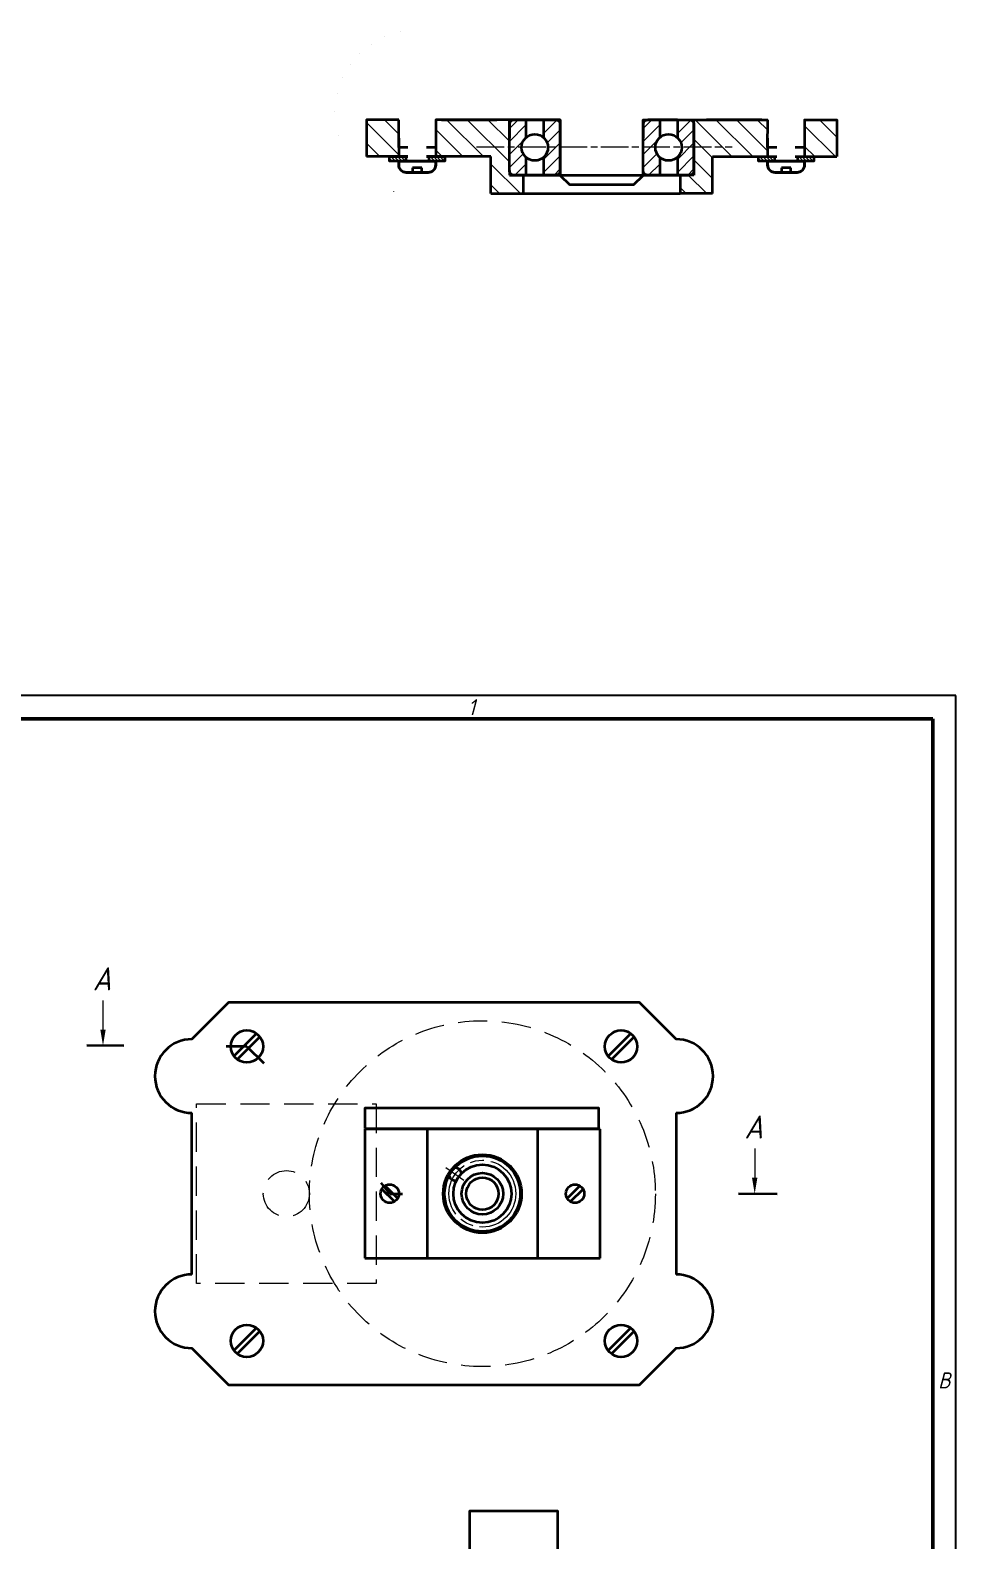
# Model space of a CAD drawing. Header units: millimetres. Extents: x -1657 to 2092, y -1414 to 1302.
# Drawn here: x 1378.6 to 1579.3, y -1003.4 to -676.1 of the extents above; entities that cross this region are included whole.
import ezdxf
from ezdxf.enums import TextEntityAlignment as Align

# ---------------------------------------------------------------- set-up
doc = ezdxf.new("R2010")
doc.units = ezdxf.units.MM
for name, pattern in [('AM_ISO08W050', [18, 12, -1.5, 3, -1.5]), ('AM_ISO08W050x2', [9, 6, -0.75, 1.5, -0.75]), ('HIDDEN', [9.525, 6.35, -3.175])]:
    doc.linetypes.add(name, pattern=pattern)
for name, color, linetype, lineweight in [('AM_5', 3, 'Continuous', 15), ('AM_7', 4, 'AM_ISO08W050', 15), ('AM_8', 1, 'Continuous', 15), ('AM_BOR', 7, 'Continuous', 35), ('окружности', 100, 'HIDDEN', 15), ('основные', 7, 'Continuous', 35)]:
    doc.layers.add(name, color=color, linetype=linetype, lineweight=lineweight)
doc.styles.add('ACGOSTTS', font='geniso.shx', dxfattribs={"oblique": 15})
doc.styles.get("Standard").update_dxf_attribs({"font": 'geniso.shx', "oblique": 15})
pattern_1 = [(45, (590.3725, -1351.8877), (-1.4142136, 1.4142136), [])]
pattern_2 = [(45, (619.3725, -1351.8877), (-1.4142136, 1.4142136), [])]
pattern_3 = [(135, (1722.8955, -1026.1243), (-0.3535534, -0.3535534), [])]
pattern_4 = [(135, (1802.87456, -1026.1428), (-0.3535534, -0.3535534), [])]

# ---------------------------------------------------------------- blocks, each defined once
blk = doc.blocks.new('GOST_A1_LANDSCAPE')
at = {"layer": 'AM_BOR', "color": 1, "lineweight": 25}
for p, q in [((841, 594), (0, 594)), ((841, 0), (841, 594))]:
    blk.add_line(p, q, dxfattribs=at)
at = {"layer": 'AM_BOR', "color": 7, "lineweight": 50}
for p, q in [((836, 589), (20, 589)), ((836, 5), (836, 589))]:
    blk.add_line(p, q, dxfattribs=at)
at = {"layer": 'AM_BOR', "color": 1, "lineweight": 25, "style": 'ACGOSTTS', "oblique": 15}
for s, p in [('1', (736, 591.5)), ('B', (838.5, 445.5))]:
    blk.add_text(s, height=3.5, dxfattribs=at).set_placement(p, align=Align.MIDDLE_CENTER)

msp = doc.modelspace()

# ---------------------------------------------------------------- hatches: boundary and pattern name
at = {"layer": 'AM_8'}
h = msp.add_hatch(dxfattribs=at)
h.set_pattern_fill('ANSI31', color=256, angle=90, style=0)
h.set_pattern_definition([(135, (1802.8746, -769.0605), (-2.245064, -2.245064), [])])
h.paths.add_polyline_path([(1525.227, -695.479), (1522.494, -695.479), (1522.494, -706.479), (1522.494, -707.479), (1521.494, -707.479), (1519.894, -707.479), (1519.504, -707.479), (1519.504, -711.479), (1526.504, -711.479), (1526.497, -703.479), (1538.484, -703.479), (1538.484, -702.479), (1538.484, -702.479), (1538.51, -695.479), (1532.508, -695.479)])
h.paths.add_polyline_path([(1546.484, -695.479), (1546.484, -702.479), (1546.484, -703.479), (1553.494, -703.479), (1553.494, -695.479)])
h.paths.add_polyline_path([(1466.505, -695.479), (1466.505, -702.479), (1466.505, -703.479), (1478.492, -703.479), (1478.485, -711.479), (1485.485, -711.479), (1485.485, -707.488), (1482.485, -707.488), (1482.494, -706.479), (1482.494, -695.479)])
h.paths.add_polyline_path([(1462.505, -711.725, 0.2561689), (1477.543, -703.479), (1466.505, -703.479), (1462.505, -703.479), (1462.505, -703.979), (1465.505, -703.979), (1465.505, -704.479), (1466.505, -704.479), (1466.505, -705.279, -0.4142136), (1464.905, -706.879), (1461.505, -706.879), (1460.105, -706.879, -0.4142136), (1458.505, -705.279), (1458.505, -704.479), (1459.505, -704.479), (1459.505, -703.979), (1462.505, -703.979), (1462.505, -703.479), (1460.505, -703.479), (1460.505, -688.933), (1460.505, -687.479), (1460.938, -686.679), (1460.938, -684.279), (1462.505, -683.374), (1462.505, -676.052, 1)])
h.paths.add_polyline_path([(1462.505, -711.725, 0.2561689), (1477.543, -703.479), (1466.505, -703.479), (1462.505, -703.479), (1462.505, -703.979), (1465.505, -703.979), (1465.505, -704.479), (1466.505, -704.479), (1466.505, -705.279, -0.4142136), (1464.905, -706.879), (1461.505, -706.879), (1460.105, -706.879, -0.4142136), (1458.505, -705.279), (1458.505, -704.479), (1459.505, -704.479), (1459.505, -703.979), (1462.505, -703.979), (1462.505, -703.479), (1460.505, -703.479), (1451.494, -703.479), (1451.494, -695.479), (1452.481, -695.478), (1452.481, -685.479), (1456.512, -685.479), (1456.512, -677.089, 0.8418443)], flags=17)
h.paths.add_polyline_path([(1456.512, -677.089), (1456.512, -685.479), (1456.512, -695.474), (1458.53, -695.472), (1458.505, -702.479), (1460.505, -702.479), (1460.505, -688.933), (1460.505, -687.479), (1460.938, -686.679), (1460.938, -684.279), (1462.505, -683.374), (1462.505, -676.052, 0.0858681)])
h.paths.add_polyline_path([(1452.481, -685.479), (1452.481, -695.478), (1456.512, -695.474), (1456.512, -685.479)], flags=16)
h = msp.add_hatch(dxfattribs=at)
h.set_pattern_fill('_U', color=256, scale=2, angle=405, style=0, pattern_type=0)
h.set_pattern_definition(pattern_1)
edge = h.paths.add_edge_path()
edge.add_line((1483.494, -707.479), (1486.08, -707.479))
edge.add_line((1486.08, -707.479), (1486.08, -703.604))
edge.add_arc((1487.994, -701.479), 2.86, 492.00772, 587.99228, ccw=False)
edge.add_line((1486.08, -699.354), (1486.08, -695.479))
edge.add_line((1486.08, -695.479), (1483.494, -695.479))
edge.add_arc((1483.494, -696.479), 1, 450, 540)
edge.add_line((1482.494, -696.479), (1482.494, -706.479))
edge.add_arc((1483.494, -706.479), 1, 540, 630)
h = msp.add_hatch(dxfattribs=at)
h.set_pattern_fill('_U', color=256, scale=2, angle=405, style=0, pattern_type=0)
h.set_pattern_definition(pattern_1)
edge = h.paths.add_edge_path()
edge.add_line((1492.494, -695.479), (1489.908, -695.479))
edge.add_line((1489.908, -695.479), (1489.908, -699.354))
edge.add_arc((1487.994, -701.479), 2.86, 312.00772, 407.99228, ccw=False)
edge.add_line((1489.908, -703.604), (1489.908, -707.479))
edge.add_line((1489.908, -707.479), (1492.494, -707.479))
edge.add_arc((1492.494, -706.479), 1, 630, 720)
edge.add_line((1493.494, -706.479), (1493.494, -696.479))
edge.add_arc((1492.494, -696.479), 1, 360, 450)
h = msp.add_hatch(dxfattribs=at)
h.set_pattern_fill('_U', color=256, scale=2, angle=405, style=0, pattern_type=0)
h.set_pattern_definition(pattern_2)
edge = h.paths.add_edge_path()
edge.add_line((1512.494, -707.479), (1515.08, -707.479))
edge.add_line((1515.08, -707.479), (1515.08, -703.604))
edge.add_arc((1516.994, -701.479), 2.86, 492.00772, 587.99228, ccw=False)
edge.add_line((1515.08, -699.354), (1515.08, -695.479))
edge.add_line((1515.08, -695.479), (1512.494, -695.479))
edge.add_arc((1512.494, -696.479), 1, 450, 540)
edge.add_line((1511.494, -696.479), (1511.494, -706.479))
edge.add_arc((1512.494, -706.479), 1, 540, 630)
h = msp.add_hatch(dxfattribs=at)
h.set_pattern_fill('_U', color=256, scale=2, angle=405, style=0, pattern_type=0)
h.set_pattern_definition(pattern_2)
edge = h.paths.add_edge_path()
edge.add_line((1521.494, -695.479), (1518.908, -695.479))
edge.add_line((1518.908, -695.479), (1518.908, -699.354))
edge.add_arc((1516.994, -701.479), 2.86, 312.00772, 407.99228, ccw=False)
edge.add_line((1518.908, -703.604), (1518.908, -707.479))
edge.add_line((1518.908, -707.479), (1521.494, -707.479))
edge.add_arc((1521.494, -706.479), 1, 630, 720)
edge.add_line((1522.494, -706.479), (1522.494, -696.479))
edge.add_arc((1521.494, -696.479), 1, 360, 450)
h = msp.add_hatch(dxfattribs=at)
h.set_pattern_fill('_U', color=256, scale=0.5, angle=135, style=0, pattern_type=0)
h.set_pattern_definition(pattern_3)
h.paths.add_polyline_path([(1456.505, -704.479), (1458.505, -704.479), (1460.023, -704.479), (1460.023, -703.479), (1456.505, -703.479)])
h = msp.add_hatch(dxfattribs=at)
h.set_pattern_fill('_U', color=256, scale=0.5, angle=135, style=0, pattern_type=0)
h.set_pattern_definition(pattern_3)
h.paths.add_polyline_path([(1464.987, -704.479), (1466.505, -704.479), (1468.505, -704.479), (1468.505, -703.479), (1464.987, -703.479)])
h = msp.add_hatch(dxfattribs=at)
h.set_pattern_fill('_U', color=256, scale=0.5, angle=135, style=0, pattern_type=0)
h.set_pattern_definition(pattern_4)
h.paths.add_polyline_path([(1536.484, -704.497), (1538.484, -704.497), (1540.002, -704.497), (1540.002, -703.497), (1536.484, -703.497)])
h = msp.add_hatch(dxfattribs=at)
h.set_pattern_fill('_U', color=256, scale=0.5, angle=135, style=0, pattern_type=0)
h.set_pattern_definition(pattern_4)
h.paths.add_polyline_path([(1544.966, -704.497), (1546.484, -704.497), (1548.484, -704.497), (1548.484, -703.497), (1544.966, -703.497)])

# ---------------------------------------------------------------- linework, layer by layer
at = {"layer": 'AM_5'}
for p, q in [((1394.376, -886.451), (1394.376, -892.77)), ((1535.671, -918.575), (1535.671, -924.894))]:
    msp.add_line(p, q, dxfattribs=at)
at = {"layer": 'AM_5', "linetype": 'Continuous'}
for points in [[(1393.793, -892.77), (1394.96, -892.77), (1394.376, -896.27)], [(1535.088, -924.894), (1536.255, -924.894), (1535.671, -928.394)]]:
    msp.add_trace(points, dxfattribs=at)
at = {"layer": 'AM_7', "linetype": 'AM_ISO08W050x2'}
for p, q in [((1475.378, -701.373), (1501.76, -701.373)), ((1502.287, -701.373), (1530.76, -701.373)), ((1468.723, -922.703), (1472.588, -925.464))]:
    msp.add_line(p, q, dxfattribs=at)
at = {"layer": 'AM_7'}
msp.add_circle((1476.636, -928.364), 7.25, dxfattribs=at)
at = {"layer": 'окружности'}
msp.add_lwpolyline([(1414.636, -908.864), (1453.636, -908.864), (1453.636, -947.864), (1414.636, -947.864)], close=True, dxfattribs=at)
for centre, radius in [((1476.636, -928.364), 37.5), ((1434.136, -928.364), 5)]:
    msp.add_circle(centre, radius, dxfattribs=at)
at = {"layer": 'основные'}
for p, q in [((1470.055, -695.479), (1466.921, -695.479)), ((1482.494, -696.479), (1482.494, -695.479)), ((1482.494, -695.479), (1483.494, -695.479)), ((1482.494, -696.479), (1482.494, -699.479)), ((1483.494, -695.479), (1493.494, -695.479)), ((1489.908, -695.479), (1483.494, -695.479)), ((1486.08, -695.479), (1486.08, -699.354)), ((1489.908, -695.479), (1489.908, -699.354)), ((1511.494, -695.479), (1513.268, -695.479)), ((1511.494, -696.479), (1511.494, -695.479)), ((1511.494, -695.479), (1512.494, -695.479)), ((1511.494, -696.479), (1511.494, -699.479)), ((1512.494, -695.479), (1522.494, -695.479)), ((1518.908, -695.479), (1512.494, -695.479)), ((1513.268, -695.479), (1513.268, -695.479)), ((1515.08, -695.479), (1515.08, -699.354)), ((1518.908, -695.479), (1518.908, -699.354)), ((1527.227, -695.479), (1535.227, -695.479)), ((1534.933, -695.479), (1538.067, -695.479)), ((1458.505, -699.479), (1458.505, -703.479)), ((1466.505, -699.479), (1466.505, -703.479)), ((1538.484, -699.479), (1538.484, -703.479)), ((1546.484, -699.479), (1546.484, -703.479)), ((1460.505, -703.479), (1451.494, -703.479)), ((1460.023, -703.479), (1460.023, -704.479)), ((1478.492, -703.479), (1464.505, -703.479)), ((1464.987, -703.479), (1464.987, -704.479)), ((1478.485, -711.479), (1478.492, -703.479)), ((1486.08, -703.604), (1486.08, -707.479)), ((1489.908, -703.604), (1489.908, -707.479)), ((1515.08, -703.604), (1515.08, -707.479)), ((1518.908, -703.604), (1518.908, -707.479)), ((1526.504, -711.479), (1526.497, -703.479)), ((1526.497, -703.479), (1540.484, -703.479)), ((1540.002, -703.479), (1540.002, -704.479)), ((1544.484, -703.479), (1553.494, -703.479)), ((1544.966, -703.479), (1544.966, -704.479)), ((1463.505, -705.879), (1461.505, -705.879)), ((1461.505, -705.879), (1461.505, -706.879)), ((1463.505, -706.879), (1463.505, -705.879)), ((1482.494, -706.479), (1482.485, -707.488)), ((1522.494, -706.479), (1522.494, -707.479)), ((1543.484, -705.879), (1541.484, -705.879)), ((1541.484, -705.879), (1541.484, -706.879)), ((1543.484, -706.879), (1543.484, -705.879)), ((1482.485, -707.488), (1483.485, -707.488)), ((1482.485, -707.488), (1485.485, -707.488)), ((1485.485, -707.479), (1519.894, -707.479)), ((1485.485, -707.488), (1485.485, -711.479)), ((1492.494, -707.479), (1493.494, -707.479)), ((1493.494, -707.479), (1511.494, -707.535)), ((1519.504, -707.488), (1519.504, -711.479)), ((1522.494, -707.479), (1521.494, -707.479)), ((1485.485, -711.479), (1519.504, -711.479)), ((1427.676, -893.641), (1422.765, -898.528)), ((1508.802, -893.641), (1503.891, -898.528)), ((1398.908, -896.324), (1390.906, -896.216)), ((1425.573, -896.439), (1421.079, -896.439)), ((1423.471, -899.237), (1428.381, -894.349)), ((1425.573, -896.439), (1429.257, -900.03)), ((1504.597, -899.237), (1509.507, -894.349)), ((1451.136, -914.364), (1451.136, -942.364)), ((1502.136, -914.364), (1451.136, -914.364)), ((1464.636, -914.364), (1464.636, -942.364)), ((1488.636, -942.364), (1488.636, -914.364)), ((1502.136, -942.364), (1502.136, -914.364)), ((1456.547, -928.364), (1454.654, -925.977)), ((1457.567, -930.084), (1454.822, -927.352)), ((1455.528, -926.643), (1458.273, -929.375)), ((1456.547, -928.364), (1459.34, -928.364)), ((1497.745, -926.643), (1495, -929.375)), ((1495.705, -930.084), (1498.45, -927.352)), ((1532.162, -928.349), (1540.512, -928.425)), ((1451.136, -942.364), (1502.136, -942.364)), ((1451.136, -942.364), (1502.136, -942.364)), ((1427.676, -957.49), (1422.765, -962.378)), ((1423.471, -963.087), (1428.381, -958.199)), ((1508.802, -957.49), (1503.891, -962.378)), ((1504.597, -963.087), (1509.507, -958.199))]:
    msp.add_line(p, q, dxfattribs=at)
for points in [[(1458.53, -695.472), (1451.494, -695.479), (1451.494, -703.479)], [(1460.505, -701.479), (1458.505, -701.479), (1458.53, -695.479), (1458.53, -695.479)], [(1466.505, -695.479), (1466.505, -695.479), (1466.505, -701.479), (1464.505, -701.479)], [(1493.494, -707.479), (1493.494, -695.479), (1466.505, -695.479)], [(1467.794, -695.479), (1479.794, -695.479)], [(1482.494, -706.479), (1482.494, -695.479), (1478.494, -695.479)], [(1491.721, -695.479), (1493.494, -695.479), (1493.494, -707.535), (1495.494, -709.535), (1509.494, -709.535), (1511.494, -707.535), (1511.494, -695.479)], [(1511.494, -707.479), (1511.494, -695.479), (1538.51, -695.479)], [(1522.494, -706.479), (1522.494, -695.479), (1526.494, -695.479)], [(1537.227, -695.479), (1537.227, -695.479), (1525.227, -695.479)], [(1540.484, -701.479), (1538.484, -701.479), (1538.51, -695.479), (1538.51, -695.479)], [(1546.484, -695.479), (1546.484, -695.479), (1546.484, -701.479), (1544.484, -701.479)], [(1546.48, -695.479), (1553.494, -695.479), (1553.494, -703.479)], [(1464.505, -703.479), (1468.505, -703.479), (1468.505, -704.479), (1456.505, -704.479), (1456.505, -703.479), (1460.505, -703.479)], [(1544.484, -703.479), (1548.484, -703.479), (1548.484, -704.479), (1536.484, -704.479), (1536.484, -703.479), (1540.484, -703.479)], [(1519.894, -707.479), (1521.494, -707.479)], [(1478.485, -711.479), (1485.485, -711.479)], [(1526.504, -711.479), (1519.504, -711.479)], [(1413.636, -894.864), (1421.636, -886.864), (1510.636, -886.864), (1518.636, -894.864)], [(1413.636, -945.864), (1413.636, -910.864)], [(1518.636, -910.864), (1518.636, -945.864)], [(1518.636, -961.864), (1518.636, -961.864), (1510.636, -969.864), (1421.636, -969.864), (1413.636, -961.864)], [(1475.108, -1020.12), (1473.892, -1020.12), (1473.892, -997.12), (1492.892, -997.12), (1492.892, -1020.12), (1475.108, -1020.12)]]:
    msp.add_lwpolyline(points, dxfattribs=at)
for points in [[(1492.494, -707.479), (1483.494, -707.479, -0.4142136), (1482.494, -706.479), (1482.494, -696.479, -0.4142136), (1483.494, -695.479), (1492.494, -695.479, -0.4142136), (1493.494, -696.479), (1493.494, -706.479, -0.4142136), (1492.494, -707.479, -1.6557411)], [(1521.494, -707.479), (1512.494, -707.479, -0.4142136), (1511.494, -706.479), (1511.494, -696.479, -0.4142136), (1512.494, -695.479), (1521.494, -695.479, -0.4142136), (1522.494, -696.479), (1522.494, -706.479, -0.4142136), (1521.494, -707.479, -1.6557411)], [(1461.505, -706.879), (1460.105, -706.879, -0.4142136), (1458.505, -705.279), (1458.505, -704.479), (1466.505, -704.479), (1466.505, -705.279, -0.4142136), (1464.905, -706.879), (1461.505, -706.879)], [(1461.505, -706.879), (1460.105, -706.879, -0.4142136), (1458.505, -705.279), (1458.505, -704.479), (1460.505, -704.479)], [(1461.505, -706.879), (1460.105, -706.879, -0.4142136), (1458.505, -705.279), (1458.505, -704.479)], [(1458.505, -704.479), (1458.505, -705.279, 0.4142136), (1460.105, -706.879), (1463.505, -706.879)], [(1464.505, -704.479), (1466.505, -704.479), (1466.505, -705.279, -0.4142136), (1464.905, -706.879), (1461.505, -706.879)], [(1463.505, -706.879), (1464.905, -706.879, 0.4142136), (1466.505, -705.279), (1466.505, -704.479)], [(1466.505, -704.479), (1466.505, -705.279, -0.4142136), (1464.905, -706.879), (1463.505, -706.879)], [(1541.484, -706.879), (1540.084, -706.879, -0.4142136), (1538.484, -705.279), (1538.484, -704.479), (1546.484, -704.479), (1546.484, -705.279, -0.4142136), (1544.884, -706.879), (1541.484, -706.879)], [(1541.484, -706.879), (1540.084, -706.879, -0.4142136), (1538.484, -705.279), (1538.484, -704.479), (1546.484, -704.479), (1546.484, -705.279, -0.4142136), (1544.884, -706.879), (1541.484, -706.879)], [(1541.484, -706.879), (1540.084, -706.879, -0.4142136), (1538.484, -705.279), (1538.484, -704.479)], [(1538.484, -704.479), (1538.484, -705.279, 0.4142136), (1540.084, -706.879), (1543.484, -706.879)], [(1543.484, -706.879), (1544.884, -706.879, 0.4142136), (1546.484, -705.279), (1546.484, -704.479)], [(1546.484, -704.479), (1546.484, -705.279, -0.4142136), (1544.884, -706.879), (1543.484, -706.879)]]:
    msp.add_lwpolyline(points, format="xyb", dxfattribs=at)
msp.add_lwpolyline([(1451.136, -914.264), (1501.89, -914.264), (1501.89, -909.824), (1451.136, -909.824)], close=True, dxfattribs=at)
for centre, radius in [((1487.994, -701.479), 2.86), ((1516.994, -701.479), 2.86), ((1425.573, -896.439), 3.5), ((1506.699, -896.439), 3.5), ((1476.636, -928.364), 8.5), ((1476.636, -928.364), 8.2), ((1476.636, -928.364), 6.3), ((1456.547, -928.364), 2), ((1476.636, -928.364), 4.5), ((1476.636, -928.364), 3.5), ((1496.725, -928.364), 2), ((1425.573, -960.289), 3.5), ((1506.699, -960.289), 3.5)]:
    msp.add_circle(centre, radius, dxfattribs=at)
for centre, radius, start, end in [((1483.494, -696.479), 1, 90, 180), ((1483.494, -696.479), 1, 90, 180), ((1512.494, -696.479), 1, 90, 180), ((1512.494, -696.479), 1, 90, 180), ((1413.636, -902.864), 8, 90, 270), ((1518.636, -902.864), 8, 270, 90), ((1470.74, -924.144), 1.375, 6.64043, 94.30432), ((1470.74, -924.144), 1.375, 194.51951, 282.1834), ((1413.636, -953.864), 8, 90, 270), ((1518.636, -953.864), 8, 270, 90)]:
    msp.add_arc(centre, radius, start, end, dxfattribs=at)

# ---------------------------------------------------------------- block references
at = {"layer": 'основные', "lineweight": 0}
msp.add_blockref('GOST_A1_LANDSCAPE', (738.279, -1414.362), dxfattribs=at)

# ---------------------------------------------------------------- texts
at = {"layer": 'основные', "char_height": 5, "attachment_point": 1}
for insert in [(1392.142, -879.281), (1533.437, -911.406)]:
    msp.add_mtext('А', dxfattribs=dict(at, insert=insert))

doc.saveas('drawing.dxf')
